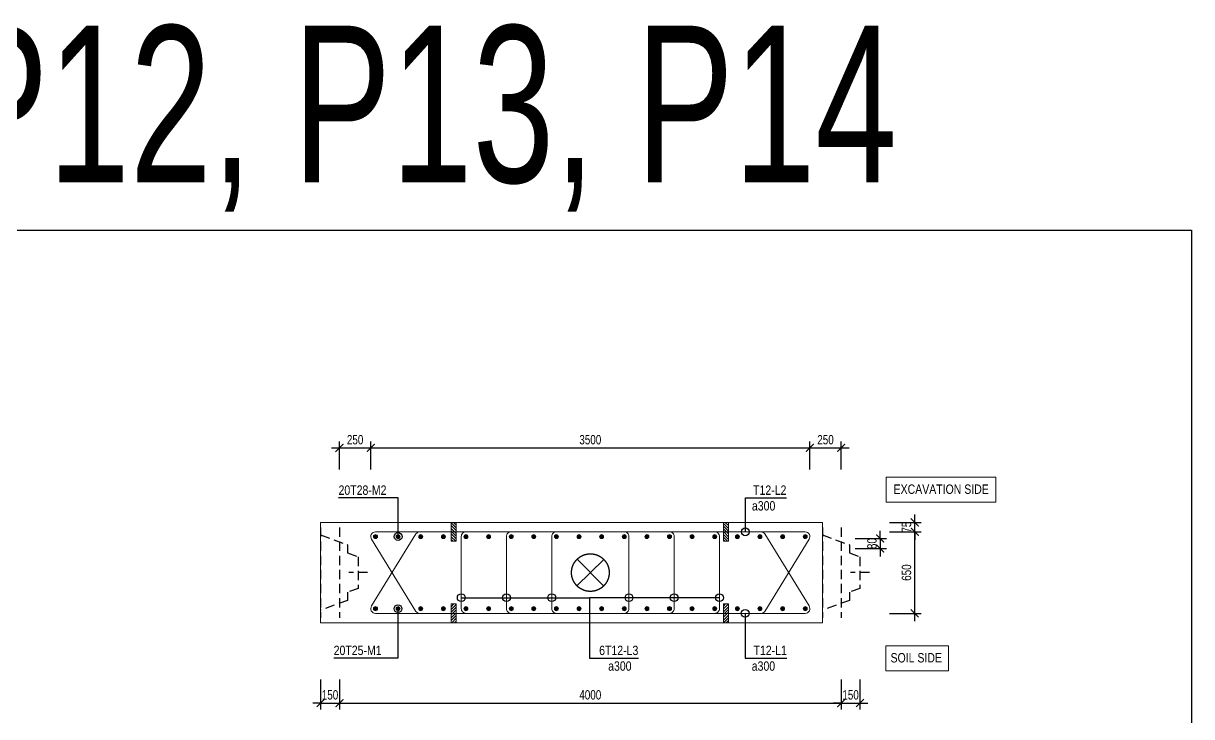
# Model space of a CAD drawing. Header units: millimetres. Extents: x 2746337 to 7547699, y -363432 to 15720.
# Drawn here: x 3212638 to 3249893, y -6391 to 15720 of the extents above; entities that cross this region are included whole.
import ezdxf
from ezdxf.enums import TextEntityAlignment as Align

# ---------------------------------------------------------------- set-up
doc = ezdxf.new("R2010")
doc.units = ezdxf.units.MM
doc.header["$LTSCALE"] = 1200
doc.header["$PDMODE"] = 3
doc.linetypes.add('CENTER', pattern=[2, 1.25, -0.25, 0.25, -0.25])
doc.linetypes.add('HIDDEN', pattern=[0.375, 0.25, -0.125])
for name, color, linetype, lineweight in [('030_Label', 4, 'Continuous', 5), ('5', 5, 'Continuous', 13), ('BOUND', 3, 'Continuous', 20), ('CWS', 8, 'HIDDEN', 9), ('ENOTE', 2, 'Continuous', 15), ('GRID', 74, 'CENTER', 15), ('K-THUOC', 1, 'Continuous', 18), ('LEADER', 8, 'Continuous', 9), ('MCT', 6, 'Continuous', 20), ('TEXTEN', 3, 'Continuous', 13), ('TEXTMA', 2, 'Continuous', 13), ('TEXTVN', 2, 'Continuous', 20), ('TIE', 4, 'Continuous', 13)]:
    doc.layers.add(name, color=color, linetype=linetype, lineweight=lineweight)
doc.layers.add('CDC.04.HIDDEN', color=8, linetype='HIDDEN')
doc.layers.add('MIE', color=5, linetype='HIDDEN')
doc.styles.add('DB_Arial', font='arial.ttf', dxfattribs={"width": 0.8})
doc.styles.add('SMTEXT', font='arial.ttf', dxfattribs={"width": 0.75})
doc.styles.add('VNROMANS', font='VHAVAN.TTF', dxfattribs={"width": 0.8})
doc.dimstyles.new('BSV25', dxfattribs={"dimtxt": 300, "dimasz": 250, "dimexe": 200, "dimexo": 0, "dimgap": 108, "dimtad": 1, "dimdec": 0, "dimlfac": 0.25, "dimdsep": 46, "dimtxsty": 'SMTEXT', "dimblk": 'ARCHTICK', "dimcen": 100, "dimdle": 250, "dimclrd": 256, "dimclre": 256, "dimclrt": 2, "dimadec": 0, "dimazin": 0, "dimtfac": 1, "dimtdec": 0, "dimtix": 1, "dimtmove": 2, "dimatfit": 3, "dimfxl": 800, "dimfxlon": 1, "dimtolj": 1, "dimtzin": 0, "dimarcsym": 0})

# ---------------------------------------------------------------- blocks, each defined once
blk = doc.blocks.new('cws800')
at = {"layer": 'CDC.04.HIDDEN'}
for p, q in [((-600, 1440), (-600, -1440)), ((0, 1440), (0, -1440))]:
    blk.add_line(p, q, dxfattribs=at)
for points in [[(0, 1200), (-860, 888), (-860, 627), (-1200, 507), (-1200, -507), (-860, -627), (-860, -888), (0, -1200)], [(-1500, 0), (-900, 0)]]:
    blk.add_lwpolyline(points, dxfattribs=at)
blk = doc.blocks.new('_ArchTick')
at = {"color": 0, "linetype": 'ByBlock', "const_width": 0.15}
blk.add_lwpolyline([(-0.5, -0.5), (0.5, 0.5)], dxfattribs=at)
blk = doc.blocks.new('*D518')
at = {"layer": 'Defpoints', "color": 0, "transparency": 16777216}
for p in [(3239955, -497), (3241063, -497), (3239955, -3097)]:
    blk.add_point(p, dxfattribs=at)
at = {"layer": 'K-THUOC', "lineweight": -2, "transparency": 16777216}
for p, q in [((3241063, -3347), (3241063, -247)), ((3240263, -497), (3241263, -497)), ((3240263, -3097), (3241263, -3097))]:
    blk.add_line(p, q, dxfattribs=at)
at = {"layer": 'K-THUOC', "lineweight": -2, "transparency": 16777216, "xscale": 250, "yscale": 250, "zscale": 250}
for p, rotation in [((3241063, -497), 90), ((3241063, -3097), 270)]:
    blk.add_blockref('_ArchTick', p, dxfattribs=dict(at, rotation=rotation))
at = {"layer": 'K-THUOC', "color": 2, "transparency": 16777216, "insert": (3240801, -1797), "char_height": 300, "attachment_point": 5, "rotation": 90, "style": 'SMTEXT'}
blk.add_mtext('\\A1;650', dxfattribs=at)
blk = doc.blocks.new('*D519')
at = {"layer": 'Defpoints', "color": 0, "transparency": 16777216}
for p in [(3239955, -197), (3241063, -197), (3239955, -497)]:
    blk.add_point(p, dxfattribs=at)
at = {"layer": 'K-THUOC', "lineweight": -2, "transparency": 16777216}
for p, q in [((3241063, -197), (3241063, 53)), ((3240263, -197), (3241263, -197)), ((3241063, -497), (3241063, -197)), ((3240263, -497), (3241263, -497)), ((3241063, -497), (3241063, -747))]:
    blk.add_line(p, q, dxfattribs=at)
at = {"layer": 'K-THUOC', "lineweight": -2, "transparency": 16777216, "xscale": 250, "yscale": 250, "zscale": 250}
for p, rotation in [((3241063, -197), 270), ((3241063, -497), 90)]:
    blk.add_blockref('_ArchTick', p, dxfattribs=dict(at, rotation=rotation))
at = {"layer": 'K-THUOC', "color": 2, "transparency": 16777216, "insert": (3240802, -347), "char_height": 300, "attachment_point": 5, "rotation": 90, "style": 'SMTEXT'}
blk.add_mtext('\\A1;75', dxfattribs=at)
blk = doc.blocks.new('*D520')
at = {"layer": 'Defpoints', "color": 0, "transparency": 16777216}
for p in [(3222117, -5209), (3222717, -5209), (3222717, -5959)]:
    blk.add_point(p, dxfattribs=at)
at = {"layer": 'K-THUOC', "lineweight": -2, "transparency": 16777216}
for p, q in [((3222117, -5209), (3222117, -6159)), ((3222717, -5209), (3222717, -6159)), ((3222117, -5959), (3221867, -5959)), ((3222117, -5959), (3222717, -5959)), ((3222717, -5959), (3222967, -5959))]:
    blk.add_line(p, q, dxfattribs=at)
at = {"layer": 'K-THUOC', "lineweight": -2, "transparency": 16777216, "xscale": 250, "yscale": 250, "zscale": 250}
blk.add_blockref('_ArchTick', (3222117, -5959), dxfattribs=at)
at = {"layer": 'K-THUOC', "lineweight": -2, "transparency": 16777216, "xscale": 250, "yscale": 250, "zscale": 250, "rotation": 180}
blk.add_blockref('_ArchTick', (3222717, -5959), dxfattribs=at)
at = {"layer": 'K-THUOC', "color": 2, "transparency": 16777216, "insert": (3222417, -5698), "char_height": 300, "attachment_point": 5, "style": 'SMTEXT'}
blk.add_mtext('\\A1;150', dxfattribs=at)
blk = doc.blocks.new('*D521')
at = {"layer": 'Defpoints', "color": 0, "transparency": 16777216}
for p in [(3238717, -5209), (3239317, -5209), (3239317, -5959)]:
    blk.add_point(p, dxfattribs=at)
at = {"layer": 'K-THUOC', "lineweight": -2, "transparency": 16777216}
for p, q in [((3238717, -5209), (3238717, -6159)), ((3239317, -5209), (3239317, -6159)), ((3238717, -5959), (3238467, -5959)), ((3238717, -5959), (3239317, -5959)), ((3239317, -5959), (3239567, -5959))]:
    blk.add_line(p, q, dxfattribs=at)
at = {"layer": 'K-THUOC', "lineweight": -2, "transparency": 16777216, "xscale": 250, "yscale": 250, "zscale": 250}
blk.add_blockref('_ArchTick', (3238717, -5959), dxfattribs=at)
at = {"layer": 'K-THUOC', "lineweight": -2, "transparency": 16777216, "xscale": 250, "yscale": 250, "zscale": 250, "rotation": 180}
blk.add_blockref('_ArchTick', (3239317, -5959), dxfattribs=at)
at = {"layer": 'K-THUOC', "color": 2, "transparency": 16777216, "insert": (3239017, -5698), "char_height": 300, "attachment_point": 5, "style": 'SMTEXT'}
blk.add_mtext('\\A1;150', dxfattribs=at)
blk = doc.blocks.new('*D522')
at = {"layer": 'Defpoints', "color": 0, "transparency": 16777216}
for p in [(3223717, 2179), (3222717, 1488), (3223717, 1488)]:
    blk.add_point(p, dxfattribs=at)
at = {"layer": 'K-THUOC', "lineweight": -2, "transparency": 16777216}
for p, q in [((3222717, 1488), (3222717, 2379)), ((3223717, 1488), (3223717, 2379)), ((3222467, 2179), (3223967, 2179))]:
    blk.add_line(p, q, dxfattribs=at)
at = {"layer": 'K-THUOC', "lineweight": -2, "transparency": 16777216, "xscale": 250, "yscale": 250, "zscale": 250, "rotation": 180}
blk.add_blockref('_ArchTick', (3222717, 2179), dxfattribs=at)
at = {"layer": 'K-THUOC', "lineweight": -2, "transparency": 16777216, "xscale": 250, "yscale": 250, "zscale": 250}
blk.add_blockref('_ArchTick', (3223717, 2179), dxfattribs=at)
at = {"layer": 'K-THUOC', "color": 2, "transparency": 16777216, "insert": (3223217, 2440), "char_height": 300, "attachment_point": 5, "style": 'SMTEXT'}
blk.add_mtext('\\A1;250', dxfattribs=at)
blk = doc.blocks.new('*D523')
at = {"layer": 'Defpoints', "color": 0, "transparency": 16777216}
for p in [(3237716, 2179), (3223717, 1488), (3237716, 1488)]:
    blk.add_point(p, dxfattribs=at)
at = {"layer": 'K-THUOC', "lineweight": -2, "transparency": 16777216}
for p, q in [((3223717, 1488), (3223717, 2379)), ((3237716, 1488), (3237716, 2379)), ((3223467, 2179), (3237966, 2179))]:
    blk.add_line(p, q, dxfattribs=at)
at = {"layer": 'K-THUOC', "lineweight": -2, "transparency": 16777216, "xscale": 250, "yscale": 250, "zscale": 250, "rotation": 180}
blk.add_blockref('_ArchTick', (3223717, 2179), dxfattribs=at)
at = {"layer": 'K-THUOC', "lineweight": -2, "transparency": 16777216, "xscale": 250, "yscale": 250, "zscale": 250}
blk.add_blockref('_ArchTick', (3237716, 2179), dxfattribs=at)
at = {"layer": 'K-THUOC', "color": 2, "transparency": 16777216, "insert": (3230717, 2440), "char_height": 300, "attachment_point": 5, "style": 'SMTEXT'}
blk.add_mtext('\\A1;3500', dxfattribs=at)
blk = doc.blocks.new('*D524')
at = {"layer": 'Defpoints', "color": 0, "transparency": 16777216}
for p in [(3222717, -5209), (3238717, -5209), (3238717, -5959)]:
    blk.add_point(p, dxfattribs=at)
at = {"layer": 'K-THUOC', "lineweight": -2, "transparency": 16777216}
for p, q in [((3222717, -5209), (3222717, -6159)), ((3238717, -5209), (3238717, -6159)), ((3222467, -5959), (3238967, -5959))]:
    blk.add_line(p, q, dxfattribs=at)
at = {"layer": 'K-THUOC', "lineweight": -2, "transparency": 16777216, "xscale": 250, "yscale": 250, "zscale": 250, "rotation": 180}
blk.add_blockref('_ArchTick', (3222717, -5959), dxfattribs=at)
at = {"layer": 'K-THUOC', "lineweight": -2, "transparency": 16777216, "xscale": 250, "yscale": 250, "zscale": 250}
blk.add_blockref('_ArchTick', (3238717, -5959), dxfattribs=at)
at = {"layer": 'K-THUOC', "color": 2, "transparency": 16777216, "insert": (3230717, -5698), "char_height": 300, "attachment_point": 5, "style": 'SMTEXT'}
blk.add_mtext('\\A1;4000', dxfattribs=at)
blk = doc.blocks.new('*D525')
at = {"layer": 'Defpoints', "color": 0, "transparency": 16777216}
for p in [(3238717, 2179), (3237716, 1488), (3238717, 1488)]:
    blk.add_point(p, dxfattribs=at)
at = {"layer": 'K-THUOC', "lineweight": -2, "transparency": 16777216}
for p, q in [((3237716, 1488), (3237716, 2379)), ((3238717, 1488), (3238717, 2379)), ((3237466, 2179), (3238967, 2179))]:
    blk.add_line(p, q, dxfattribs=at)
at = {"layer": 'K-THUOC', "lineweight": -2, "transparency": 16777216, "xscale": 250, "yscale": 250, "zscale": 250, "rotation": 180}
blk.add_blockref('_ArchTick', (3237716, 2179), dxfattribs=at)
at = {"layer": 'K-THUOC', "lineweight": -2, "transparency": 16777216, "xscale": 250, "yscale": 250, "zscale": 250}
blk.add_blockref('_ArchTick', (3238717, 2179), dxfattribs=at)
at = {"layer": 'K-THUOC', "color": 2, "transparency": 16777216, "insert": (3238217, 2440), "char_height": 300, "attachment_point": 5, "style": 'SMTEXT'}
blk.add_mtext('\\A1;250', dxfattribs=at)
blk = doc.blocks.new('mct1')
at = {"lineweight": 9}
h = blk.add_hatch(color=256, dxfattribs=at)
h.dxf.hatch_style = 1
h.paths.add_polyline_path([(-16, 0, 1), (16, 0, 1)])
blk.add_circle((0, 0), 16, dxfattribs=at)
blk = doc.blocks.new('tremie')
at = {"layer": 'MIE', "color": 74, "ltscale": 1000}
for p, q in [((424, -424), (-424, 424)), ((424, 424), (-424, -424))]:
    blk.add_line(p, q, dxfattribs=at)
at = {"layer": 'MIE', "ltscale": 500}
blk.add_circle((0, 0), 600, dxfattribs=at)
blk = doc.blocks.new('*D526')
at = {"layer": 'Defpoints', "color": 0, "transparency": 16777216}
for p in [(3238717, -711), (3238717, -1031), (3239961, -1031)]:
    blk.add_point(p, dxfattribs=at)
at = {"layer": 'K-THUOC', "lineweight": -2, "transparency": 16777216}
for p, q in [((3239161, -711), (3240161, -711)), ((3239961, -711), (3239961, -461)), ((3239961, -711), (3239961, -1031)), ((3239161, -1031), (3240161, -1031)), ((3239961, -1031), (3239961, -1281))]:
    blk.add_line(p, q, dxfattribs=at)
at = {"layer": 'K-THUOC', "lineweight": -2, "transparency": 16777216, "xscale": 250, "yscale": 250, "zscale": 250}
for p, rotation in [((3239961, -711), 270), ((3239961, -1031), 90)]:
    blk.add_blockref('_ArchTick', p, dxfattribs=dict(at, rotation=rotation))
at = {"layer": 'K-THUOC', "color": 2, "transparency": 16777216, "insert": (3239700, -871), "char_height": 300, "attachment_point": 5, "rotation": 90, "style": 'SMTEXT'}
blk.add_mtext('\\A1;80', dxfattribs=at)
blk = doc.blocks.new('sp')
at = {"layer": '5', "lineweight": 20}
h = blk.add_hatch(dxfattribs=at)
h.set_pattern_fill('ANSI31', color=256, scale=500)
h.set_pattern_definition([(45, (0, 0), (-44.194, 44.194), [])])
h.paths.add_polyline_path([(80, 300), (-80, 300), (-80, -300), (80, -300)])
blk.add_lwpolyline([(-80, -300), (80, -300), (80, 300), (-80, 300)], close=True, dxfattribs=at)

msp = doc.modelspace()

# ---------------------------------------------------------------- linework, layer by layer
msp.add_lwpolyline([(3156375.6, 9128.3), (3249892.9, 9128.3), (3249892.9, -68024), (3156375.6, -68024)], close=True)
at = {"layer": 'BOUND'}
msp.add_lwpolyline([(3222117.4, -3397.4), (3238117.4, -3397.4), (3238117.4, -197.4), (3222117.4, -197.4)], close=True, dxfattribs=at)
at = {"layer": 'ENOTE'}
for points in [[(3240149.4, 1245.1), (3243649.4, 1245.1), (3243649.4, 445.1), (3240149.4, 445.1)], [(3240138.8, -4131.4), (3242138.8, -4131.4), (3242138.8, -4931.4), (3240138.8, -4931.4)]]:
    msp.add_lwpolyline(points, close=True, dxfattribs=at)
at = {"layer": 'TIE', "lineweight": 20}
for points in [[(3225279.1, -497.4, 0.244599), (3225156.3, -561.3), (3223744.5, -2861.3, 0.6069433), (3223867.4, -3097.4), (3237569.9, -3097.4, 0.6069433), (3237692.7, -2861.3), (3236281, -561.3, 0.244599), (3236158.1, -497.4), (3232979.6, -497.4)], [(3232979.6, -3097.4), (3236158.1, -3097.4, 0.244599), (3236281, -3033.5), (3237692.7, -733.5, 0.6069433), (3237569.9, -497.4), (3223867.4, -497.4, 0.6069433), (3223744.5, -733.5), (3225156.3, -3033.5, 0.244599), (3225279.1, -3097.4)]]:
    msp.add_lwpolyline(points, format="xyb", dxfattribs=at)
at = {"layer": 'TIE'}
for points in [[(3227202.1, -3097.4), (3226752.1, -3097.4, -0.4142136), (3226602.1, -2947.4), (3226602.1, -647.4, -0.4142136), (3226752.1, -497.4), (3227202.1, -497.4)], [(3228644.5, -3097.4), (3228194.5, -3097.4, -0.4142136), (3228044.5, -2947.4), (3228044.5, -647.4, -0.4142136), (3228194.5, -497.4), (3228644.5, -497.4)], [(3230086.9, -3097.4), (3229636.9, -3097.4, -0.4142136), (3229486.9, -2947.4), (3229486.9, -647.4, -0.4142136), (3229636.9, -497.4), (3230086.9, -497.4)], [(3231350.4, -3097.4), (3231800.4, -3097.4, 0.4142136), (3231950.4, -2947.4), (3231950.4, -647.4, 0.4142136), (3231800.4, -497.4), (3231350.4, -497.4)], [(3232792.8, -3097.4), (3233242.8, -3097.4, 0.4142136), (3233392.8, -2947.4), (3233392.8, -647.4, 0.4142136), (3233242.8, -497.4), (3232792.8, -497.4)], [(3234685.2, -3097.4, 0.4142136), (3234835.2, -2947.4), (3234835.2, -647.4, 0.4142136), (3234685.2, -497.4)]]:
    msp.add_lwpolyline(points, format="xyb", dxfattribs=at)

# ---------------------------------------------------------------- block references
at = {"layer": 'CWS', "xscale": -1}
for p in [(3222117.4, -1797.4), (3238117.4, -1797.4)]:
    msp.add_blockref('cws800', p, dxfattribs=at)
at = {"layer": 'ENOTE', "xscale": -1}
for p in [(3226363.3, -497.4), (3235041.8, -497.4)]:
    msp.add_blockref('sp', p, dxfattribs=at)
at = {"layer": 'ENOTE', "rotation": 180}
for p in [(3226363.3, -3097.4), (3235041.8, -3097.4)]:
    msp.add_blockref('sp', p, dxfattribs=at)
at = {"layer": 'GRID', "rotation": 269.672406155841}
msp.add_blockref('tremie', (3230718.6, -1797.4), dxfattribs=at)
at = {"layer": 'MCT', "xscale": -4, "yscale": 4, "zscale": 4, "rotation": 180}
for p in [(3223867.4, -647.4), (3224588.6, -647.4), (3225309.7, -647.4), (3226030.9, -647.4), (3226752.1, -647.4), (3227473.3, -647.4), (3228194.5, -647.4), (3228915.7, -647.4), (3229636.9, -647.4), (3230358, -647.4), (3231079.2, -647.4), (3231800.4, -647.4), (3232521.6, -647.4), (3233242.8, -647.4), (3233964, -647.4), (3234685.2, -647.4), (3235406.3, -647.4), (3236127.5, -647.4), (3236848.7, -647.4), (3237569.9, -647.4), (3224588.6, -2947.4), (3225309.7, -2947.4), (3226030.9, -2947.4), (3226752.1, -2947.4), (3227473.3, -2947.4), (3228194.5, -2947.4), (3228915.7, -2947.4), (3229636.9, -2947.4), (3230358, -2947.4), (3231079.2, -2947.4), (3231800.4, -2947.4), (3232521.6, -2947.4), (3233242.8, -2947.4), (3233964, -2947.4), (3234685.2, -2947.4), (3235406.3, -2947.4), (3236127.5, -2947.4), (3236848.7, -2947.4), (3237569.9, -2947.4)]:
    msp.add_blockref('mct1', p, dxfattribs=at)
at = {"layer": 'MCT', "xscale": 4, "yscale": 4, "zscale": 4}
msp.add_blockref('mct1', (3223867.4, -2947.4), dxfattribs=at)

# ---------------------------------------------------------------- texts
at = {"layer": '030_Label', "style": 'VNROMANS', "width": 0.7}
msp.add_text('type-3- P9, P10, P11, P12, P13, p14', height=5000, dxfattribs=at).set_placement((3200690.7, 13145.4), align=Align.MIDDLE_CENTER)
at = {"layer": 'TEXTEN', "style": 'DB_Arial', "width": 0.8}
for s, p in [('T12-L2', (3236970.5, 682.6)), ('6T12-L3', (3232248.6, -4427.4)), ('T12-L1', (3236984.9, -4427.4)), ('a300', (3232031.9, -4927.4))]:
    msp.add_text(s, height=300, dxfattribs=at).set_placement(p, align=Align.RIGHT)
for p in [(3235871.1, 182.6), (3235864.9, -4927.4)]:
    msp.add_text('a300', height=300, dxfattribs=at).set_placement(p)
at = {"layer": 'TEXTMA', "style": 'DB_Arial', "width": 0.8}
for s, p in [('20T28-M2', (3222688.6, 682.6)), ('20T25-M1', (3222533.4, -4427.4))]:
    msp.add_text(s, height=300, dxfattribs=at).set_placement(p)
at = {"layer": 'TEXTVN', "style": 'DB_Arial', "width": 0.8}
msp.add_text('EXCAVATION SIDE', height=300, dxfattribs=at).set_placement((3240388.6, 713.5))
msp.add_text('SOIL SIDE', height=300, dxfattribs=at).set_placement((3241930.9, -4663.1), align=Align.RIGHT)

# ---------------------------------------------------------------- dimensions: what is measured, and where the dimension line sits
at = {"layer": 'K-THUOC'}
for base, p1, p2, picture, middle in [((3223717.4, 2178.7), (3222717.4, 1487.7), (3223717.4, 1487.7), '*D522', (3223217.4, 2439.9)), ((3237715.9, 2178.7), (3223717.4, 1487.7), (3237715.9, 1487.7), '*D523', (3230716.6, 2440)), ((3238717.4, 2178.7), (3237715.9, 1487.7), (3238717.4, 1487.7), '*D525', (3238216.6, 2439.9)), ((3222717.4, -5959.2), (3222117.4, -5209.2), (3222717.4, -5209.2), '*D520', (3222417.4, -5698.1)), ((3238717.4, -5959.2), (3222717.4, -5209.2), (3238717.4, -5209.2), '*D524', (3230717.4, -5698.1)), ((3239317.4, -5959.2), (3238717.4, -5209.2), (3239317.4, -5209.2), '*D521', (3239017.4, -5698.1))]:
    dim = msp.add_linear_dim(base=base, p1=p1, p2=p2, dimstyle='BSV25', dxfattribs=at)
    dim.commit()
    dim.dimension.update_dxf_attribs({"geometry": picture, "text_midpoint": middle})
for base, p1, p2, picture, middle in [((3241062.7, -197.4), (3239954.6, -497.4), (3239954.6, -197.4), '*D519', (3240802.1, -347.4)), ((3241062.7, -497.4), (3239954.6, -3097.4), (3239954.6, -497.4), '*D518', (3240801.5, -1797.4)), ((3239961.5, -1031.4), (3238717.4, -711.4), (3238717.4, -1031.4), '*D526', (3239700.3, -871.4))]:
    dim = msp.add_linear_dim(base=base, p1=p1, p2=p2, angle=90, dimstyle='BSV25', dxfattribs=at)
    dim.commit()
    dim.dimension.update_dxf_attribs({"geometry": picture, "text_midpoint": middle})

# ---------------------------------------------------------------- leaders
at = {"layer": 'LEADER'}
for points in [[(3224588.6, -647.4), (3224588.6, 582.6), (3222688.6, 582.6)], [(3235661.1, -497.4), (3235661.1, 582.6), (3236970.5, 582.6)], [(3226602.1, -2597.4), (3230687.3, -2597.4), (3230687.3, -4527.4), (3232248.9, -4527.4)], [(3228044.5, -2597.4), (3230687.3, -2597.4), (3230687.3, -4527.4), (3232248.9, -4527.4)], [(3229486.9, -2597.4), (3230687.3, -2597.4), (3230687.3, -4527.4), (3232248.9, -4527.4)], [(3231950.4, -2597.4), (3230687.3, -2597.4), (3230687.3, -4527.4), (3232248.9, -4527.4)], [(3233392.8, -2597.4), (3230687.3, -2597.4), (3230687.3, -4527.4), (3232248.9, -4527.4)], [(3234835.2, -2597.4), (3230687.3, -2597.4), (3230687.3, -4527.4), (3232248.9, -4527.4)], [(3224584.6, -2947.4), (3224584.6, -4527.4), (3222533.4, -4527.4)], [(3235654.9, -3097.4), (3235654.9, -4527.4), (3236984.9, -4527.4)]]:
    msp.add_leader(points, dimstyle='BSV25', override={"dimldrblk": 'Origin'}, dxfattribs=at)

doc.saveas('drawing.dxf')
